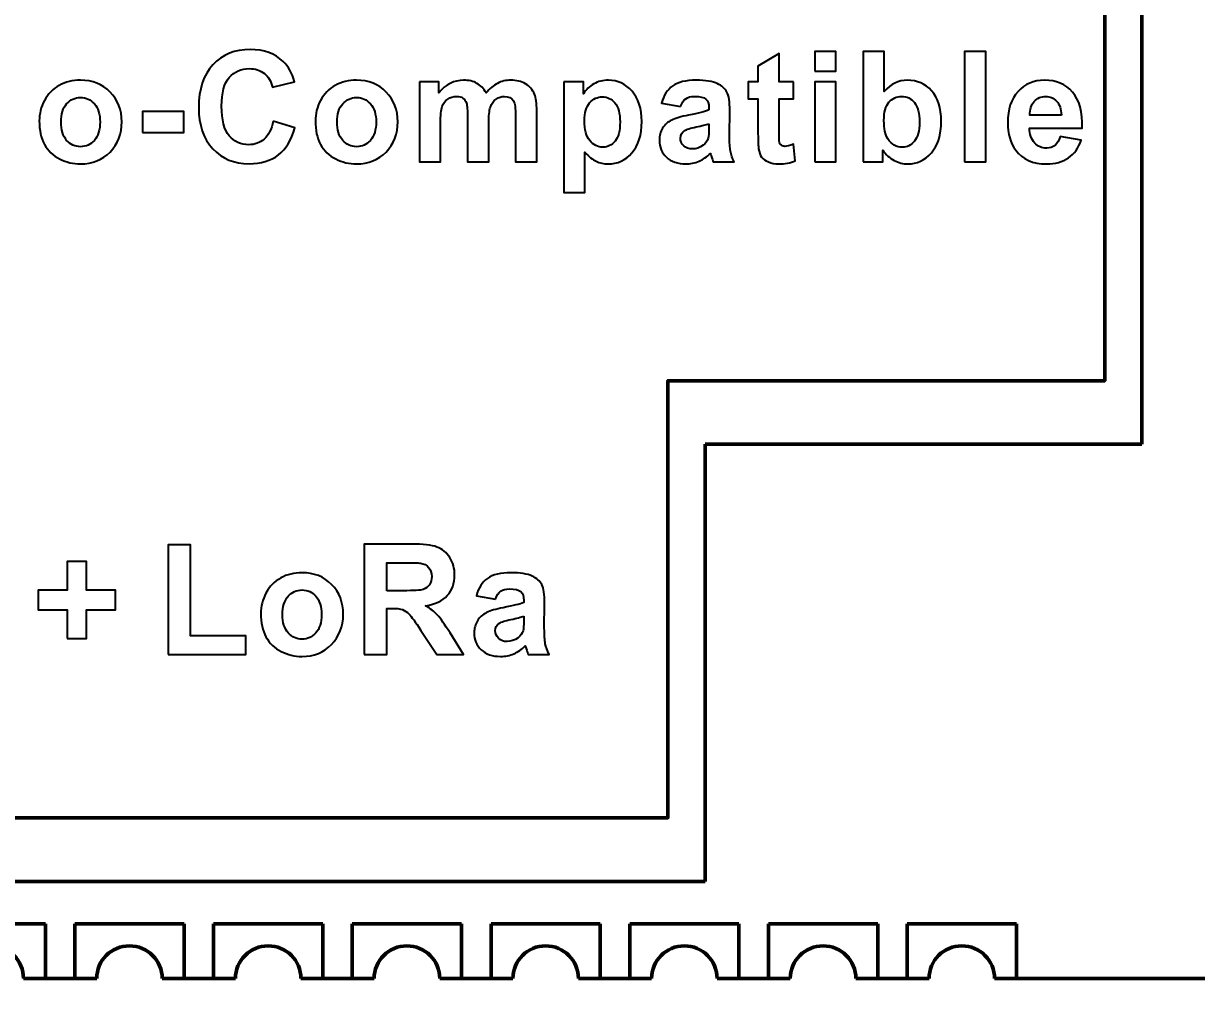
# Model space of a CAD drawing. Header units: millimetres. Extents: x 2926 to 3382, y -265 to 32.
# Drawn here: x 3262.59 to 3273.33, y -98.68 to -89.64 of the extents above; entities that cross this region are included whole.
import ezdxf

# ---------------------------------------------------------------- set-up
doc = ezdxf.new("R2010")
doc.units = ezdxf.units.MM
doc.layers.get('Defpoints').update_dxf_attribs({"lineweight": 15})
doc.layers.add('layer 1', color=7, linetype='Continuous')
doc.layers.add('标注', color=3, linetype='Continuous', lineweight=15)
doc.layers.add('粗线', color=7, linetype='Continuous', lineweight=50)
doc.styles.get("Standard").update_dxf_attribs({"font": 'txt.shx', "bigfont": 'gbcbig.shx'})
doc.dimstyles.new('ISO-25', dxfattribs={"dimtxt": 3, "dimasz": 2.5, "dimexe": 1.25, "dimexo": 0.625, "dimtad": 1, "dimtoh": 1, "dimdsep": 46, "dimtxsty": 'Standard', "dimcen": 2.5, "dimadec": 0, "dimazin": 0, "dimtfac": 1, "dimtmove": 0, "dimatfit": 3, "dimfxl": 0, "dimarcsym": 0})

# ---------------------------------------------------------------- blocks, each defined once
blk = doc.blocks.new('*D123')
at = {"layer": 'Defpoints', "color": 0, "transparency": 16777216}
for p in [(3255.939, -98.375), (3273.719, -98.375), (3273.719, -109.403)]:
    blk.add_point(p, dxfattribs=at)
at = {"layer": '标注', "color": 0, "lineweight": -2, "transparency": 16777216}
for p, q in [((3255.939, -99), (3255.939, -110.653)), ((3273.719, -99), (3273.719, -110.653)), ((3258.439, -109.403), (3271.219, -109.403))]:
    blk.add_line(p, q, dxfattribs=at)
at = {"layer": '标注', "color": 0, "transparency": 16777216}
for points in [[(3258.439, -108.987), (3258.439, -109.82), (3255.939, -109.403)], [(3271.219, -108.987), (3271.219, -109.82), (3273.719, -109.403)]]:
    blk.add_solid(points, dxfattribs=at)
at = {"layer": '标注', "color": 0, "transparency": 16777216, "insert": (3264.829, -107.278), "char_height": 3, "attachment_point": 5}
blk.add_mtext('17.78', dxfattribs=at)
blk = doc.blocks.new('*D126')
at = {"layer": 'Defpoints', "color": 0, "transparency": 16777216}
for p in [(3258.479, -98.375), (3271.179, -98.375), (3271.179, -103.676)]:
    blk.add_point(p, dxfattribs=at)
at = {"layer": '标注', "color": 0, "lineweight": -2, "transparency": 16777216}
for p, q in [((3258.479, -99), (3258.479, -104.926)), ((3271.179, -99), (3271.179, -104.926)), ((3260.979, -103.676), (3268.679, -103.676))]:
    blk.add_line(p, q, dxfattribs=at)
at = {"layer": '标注', "color": 0, "transparency": 16777216}
for points in [[(3260.979, -103.259), (3260.979, -104.092), (3258.479, -103.676)], [(3268.679, -103.259), (3268.679, -104.092), (3271.179, -103.676)]]:
    blk.add_solid(points, dxfattribs=at)
at = {"layer": '标注', "color": 0, "transparency": 16777216, "insert": (3264.829, -101.551), "char_height": 3, "attachment_point": 5}
blk.add_mtext('N', dxfattribs=at)

msp = doc.modelspace()

# ---------------------------------------------------------------- linework, layer by layer
at = {"layer": 'layer 1'}
for points, knots in [([(3264.876, -90.53), (3264.876, -90.53), (3265.073, -90.591), (3265.073, -90.591), (3265.073, -90.591), (3265.043, -90.702), (3264.992, -90.784), (3264.922, -90.839), (3264.922, -90.839), (3264.851, -90.892), (3264.762, -90.919), (3264.654, -90.919), (3264.654, -90.919), (3264.519, -90.919), (3264.409, -90.874), (3264.322, -90.782), (3264.322, -90.782), (3264.236, -90.69), (3264.193, -90.565), (3264.193, -90.406), (3264.193, -90.406), (3264.193, -90.237), (3264.236, -90.107), (3264.323, -90.014), (3264.323, -90.014), (3264.41, -89.92), (3264.524, -89.874), (3264.666, -89.874), (3264.666, -89.874), (3264.79, -89.874), (3264.89, -89.911), (3264.967, -89.984), (3264.967, -89.984), (3265.013, -90.027), (3265.048, -90.089), (3265.071, -90.17), (3265.071, -90.17), (3265.071, -90.17), (3264.869, -90.218), (3264.869, -90.218), (3264.869, -90.218), (3264.857, -90.166), (3264.832, -90.125), (3264.794, -90.094), (3264.794, -90.094), (3264.756, -90.064), (3264.71, -90.049), (3264.656, -90.049), (3264.656, -90.049), (3264.581, -90.049), (3264.52, -90.076), (3264.473, -90.13), (3264.473, -90.13), (3264.426, -90.183), (3264.403, -90.27), (3264.403, -90.391), (3264.403, -90.391), (3264.403, -90.518), (3264.426, -90.609), (3264.472, -90.663), (3264.472, -90.663), (3264.518, -90.717), (3264.578, -90.745), (3264.651, -90.745), (3264.651, -90.745), (3264.706, -90.745), (3264.753, -90.727), (3264.792, -90.693), (3264.792, -90.693), (3264.831, -90.658), (3264.859, -90.604), (3264.876, -90.53)], [0, 0, 0, 0, 0.052632, 0.052632, 0.052632, 0.052632, 0.105263, 0.105263, 0.105263, 0.105263, 0.157895, 0.157895, 0.157895, 0.157895, 0.210526, 0.210526, 0.210526, 0.210526, 0.263158, 0.263158, 0.263158, 0.263158, 0.315789, 0.315789, 0.315789, 0.315789, 0.368421, 0.368421, 0.368421, 0.368421, 0.421053, 0.421053, 0.421053, 0.421053, 0.473684, 0.473684, 0.473684, 0.473684, 0.526316, 0.526316, 0.526316, 0.526316, 0.578947, 0.578947, 0.578947, 0.578947, 0.631579, 0.631579, 0.631579, 0.631579, 0.684211, 0.684211, 0.684211, 0.684211, 0.736842, 0.736842, 0.736842, 0.736842, 0.789474, 0.789474, 0.789474, 0.789474, 0.842105, 0.842105, 0.842105, 0.842105, 0.894737, 0.894737, 0.894737, 0.894737, 1, 1, 1, 1]), ([(3269.639, -90.17), (3269.639, -90.17), (3269.639, -90.324), (3269.639, -90.324), (3269.639, -90.324), (3269.639, -90.324), (3269.506, -90.324), (3269.506, -90.324), (3269.506, -90.324), (3269.506, -90.324), (3269.506, -90.621), (3269.506, -90.621), (3269.506, -90.621), (3269.506, -90.681), (3269.507, -90.716), (3269.51, -90.726), (3269.51, -90.726), (3269.513, -90.736), (3269.518, -90.744), (3269.527, -90.75), (3269.527, -90.75), (3269.536, -90.757), (3269.547, -90.76), (3269.56, -90.76), (3269.56, -90.76), (3269.578, -90.76), (3269.604, -90.754), (3269.638, -90.741), (3269.638, -90.741), (3269.638, -90.741), (3269.654, -90.892), (3269.654, -90.892), (3269.654, -90.892), (3269.609, -90.911), (3269.559, -90.921), (3269.502, -90.921), (3269.502, -90.921), (3269.467, -90.921), (3269.436, -90.915), (3269.408, -90.903), (3269.408, -90.903), (3269.38, -90.891), (3269.359, -90.876), (3269.346, -90.858), (3269.346, -90.858), (3269.333, -90.839), (3269.324, -90.814), (3269.319, -90.782), (3269.319, -90.782), (3269.315, -90.759), (3269.313, -90.713), (3269.313, -90.645), (3269.313, -90.645), (3269.313, -90.645), (3269.313, -90.324), (3269.313, -90.324), (3269.313, -90.324), (3269.313, -90.324), (3269.224, -90.324), (3269.224, -90.324), (3269.224, -90.324), (3269.224, -90.324), (3269.224, -90.17), (3269.224, -90.17), (3269.224, -90.17), (3269.224, -90.17), (3269.313, -90.17), (3269.313, -90.17), (3269.313, -90.17), (3269.313, -90.17), (3269.313, -90.025), (3269.313, -90.025), (3269.313, -90.025), (3269.313, -90.025), (3269.506, -89.911), (3269.506, -89.911), (3269.506, -89.911), (3269.506, -89.911), (3269.506, -90.17), (3269.506, -90.17), (3269.506, -90.17), (3269.506, -90.17), (3269.639, -90.17), (3269.639, -90.17)], [0, 0, 0, 0, 0.045455, 0.045455, 0.045455, 0.045455, 0.090909, 0.090909, 0.090909, 0.090909, 0.136364, 0.136364, 0.136364, 0.136364, 0.181818, 0.181818, 0.181818, 0.181818, 0.227273, 0.227273, 0.227273, 0.227273, 0.272727, 0.272727, 0.272727, 0.272727, 0.318182, 0.318182, 0.318182, 0.318182, 0.363636, 0.363636, 0.363636, 0.363636, 0.409091, 0.409091, 0.409091, 0.409091, 0.454545, 0.454545, 0.454545, 0.454545, 0.5, 0.5, 0.5, 0.5, 0.545455, 0.545455, 0.545455, 0.545455, 0.590909, 0.590909, 0.590909, 0.590909, 0.636364, 0.636364, 0.636364, 0.636364, 0.681818, 0.681818, 0.681818, 0.681818, 0.727273, 0.727273, 0.727273, 0.727273, 0.772727, 0.772727, 0.772727, 0.772727, 0.818182, 0.818182, 0.818182, 0.818182, 0.863636, 0.863636, 0.863636, 0.863636, 0.909091, 0.909091, 0.909091, 0.909091, 1, 1, 1, 1]), ([(3269.833, -90.071), (3269.833, -90.071), (3269.833, -89.892), (3269.833, -89.892), (3269.833, -89.892), (3269.833, -89.892), (3270.026, -89.892), (3270.026, -89.892), (3270.026, -89.892), (3270.026, -89.892), (3270.026, -90.071), (3270.026, -90.071), (3270.026, -90.071), (3270.026, -90.071), (3269.833, -90.071), (3269.833, -90.071)], [0, 0, 0, 0, 0.2, 0.2, 0.2, 0.2, 0.4, 0.4, 0.4, 0.4, 0.6, 0.6, 0.6, 0.6, 1, 1, 1, 1]), ([(3270.276, -90.903), (3270.276, -90.903), (3270.276, -89.892), (3270.276, -89.892), (3270.276, -89.892), (3270.276, -89.892), (3270.469, -89.892), (3270.469, -89.892), (3270.469, -89.892), (3270.469, -89.892), (3270.469, -90.257), (3270.469, -90.257), (3270.469, -90.257), (3270.529, -90.189), (3270.599, -90.155), (3270.681, -90.155), (3270.681, -90.155), (3270.77, -90.155), (3270.844, -90.187), (3270.902, -90.252), (3270.902, -90.252), (3270.96, -90.316), (3270.99, -90.409), (3270.99, -90.53), (3270.99, -90.53), (3270.99, -90.655), (3270.96, -90.752), (3270.9, -90.82), (3270.9, -90.82), (3270.841, -90.887), (3270.769, -90.921), (3270.684, -90.921), (3270.684, -90.921), (3270.642, -90.921), (3270.601, -90.91), (3270.56, -90.889), (3270.56, -90.889), (3270.519, -90.867), (3270.484, -90.836), (3270.455, -90.795), (3270.455, -90.795), (3270.455, -90.795), (3270.455, -90.903), (3270.455, -90.903), (3270.455, -90.903), (3270.455, -90.903), (3270.276, -90.903), (3270.276, -90.903)], [0, 0, 0, 0, 0.076923, 0.076923, 0.076923, 0.076923, 0.153846, 0.153846, 0.153846, 0.153846, 0.230769, 0.230769, 0.230769, 0.230769, 0.307692, 0.307692, 0.307692, 0.307692, 0.384615, 0.384615, 0.384615, 0.384615, 0.461538, 0.461538, 0.461538, 0.461538, 0.538462, 0.538462, 0.538462, 0.538462, 0.615385, 0.615385, 0.615385, 0.615385, 0.692308, 0.692308, 0.692308, 0.692308, 0.769231, 0.769231, 0.769231, 0.769231, 0.846154, 0.846154, 0.846154, 0.846154, 1, 1, 1, 1]), ([(3271.205, -90.903), (3271.205, -90.903), (3271.205, -89.892), (3271.205, -89.892), (3271.205, -89.892), (3271.205, -89.892), (3271.398, -89.892), (3271.398, -89.892), (3271.398, -89.892), (3271.398, -89.892), (3271.398, -90.903), (3271.398, -90.903), (3271.398, -90.903), (3271.398, -90.903), (3271.205, -90.903), (3271.205, -90.903)], [0, 0, 0, 0, 0.2, 0.2, 0.2, 0.2, 0.4, 0.4, 0.4, 0.4, 0.6, 0.6, 0.6, 0.6, 1, 1, 1, 1]), ([(3262.734, -90.527), (3262.734, -90.463), (3262.749, -90.401), (3262.781, -90.34), (3262.781, -90.34), (3262.813, -90.28), (3262.858, -90.234), (3262.916, -90.202), (3262.916, -90.202), (3262.974, -90.171), (3263.039, -90.155), (3263.11, -90.155), (3263.11, -90.155), (3263.221, -90.155), (3263.312, -90.191), (3263.382, -90.263), (3263.382, -90.263), (3263.453, -90.335), (3263.489, -90.426), (3263.489, -90.536), (3263.489, -90.536), (3263.489, -90.647), (3263.453, -90.739), (3263.382, -90.812), (3263.382, -90.812), (3263.31, -90.884), (3263.22, -90.921), (3263.112, -90.921), (3263.112, -90.921), (3263.045, -90.921), (3262.981, -90.906), (3262.92, -90.875), (3262.92, -90.875), (3262.859, -90.845), (3262.813, -90.8), (3262.781, -90.742), (3262.781, -90.742), (3262.749, -90.683), (3262.734, -90.612), (3262.734, -90.527)], [0, 0, 0, 0, 0.090909, 0.090909, 0.090909, 0.090909, 0.181818, 0.181818, 0.181818, 0.181818, 0.272727, 0.272727, 0.272727, 0.272727, 0.363636, 0.363636, 0.363636, 0.363636, 0.454545, 0.454545, 0.454545, 0.454545, 0.545455, 0.545455, 0.545455, 0.545455, 0.636364, 0.636364, 0.636364, 0.636364, 0.727273, 0.727273, 0.727273, 0.727273, 0.818182, 0.818182, 0.818182, 0.818182, 1, 1, 1, 1]), ([(3265.261, -90.527), (3265.261, -90.463), (3265.277, -90.401), (3265.308, -90.34), (3265.308, -90.34), (3265.34, -90.28), (3265.385, -90.234), (3265.443, -90.202), (3265.443, -90.202), (3265.501, -90.171), (3265.566, -90.155), (3265.638, -90.155), (3265.638, -90.155), (3265.748, -90.155), (3265.839, -90.191), (3265.91, -90.263), (3265.91, -90.263), (3265.98, -90.335), (3266.016, -90.426), (3266.016, -90.536), (3266.016, -90.536), (3266.016, -90.647), (3265.98, -90.739), (3265.909, -90.812), (3265.909, -90.812), (3265.837, -90.884), (3265.747, -90.921), (3265.639, -90.921), (3265.639, -90.921), (3265.572, -90.921), (3265.508, -90.906), (3265.447, -90.875), (3265.447, -90.875), (3265.386, -90.845), (3265.34, -90.8), (3265.308, -90.742), (3265.308, -90.742), (3265.277, -90.683), (3265.261, -90.612), (3265.261, -90.527)], [0, 0, 0, 0, 0.090909, 0.090909, 0.090909, 0.090909, 0.181818, 0.181818, 0.181818, 0.181818, 0.272727, 0.272727, 0.272727, 0.272727, 0.363636, 0.363636, 0.363636, 0.363636, 0.454545, 0.454545, 0.454545, 0.454545, 0.545455, 0.545455, 0.545455, 0.545455, 0.636364, 0.636364, 0.636364, 0.636364, 0.727273, 0.727273, 0.727273, 0.727273, 0.818182, 0.818182, 0.818182, 0.818182, 1, 1, 1, 1]), ([(3266.213, -90.17), (3266.213, -90.17), (3266.39, -90.17), (3266.39, -90.17), (3266.39, -90.17), (3266.39, -90.17), (3266.39, -90.27), (3266.39, -90.27), (3266.39, -90.27), (3266.454, -90.193), (3266.53, -90.155), (3266.618, -90.155), (3266.618, -90.155), (3266.665, -90.155), (3266.706, -90.164), (3266.74, -90.184), (3266.74, -90.184), (3266.775, -90.203), (3266.803, -90.232), (3266.825, -90.271), (3266.825, -90.271), (3266.857, -90.232), (3266.892, -90.203), (3266.929, -90.184), (3266.929, -90.184), (3266.966, -90.164), (3267.006, -90.155), (3267.048, -90.155), (3267.048, -90.155), (3267.102, -90.155), (3267.147, -90.165), (3267.185, -90.187), (3267.185, -90.187), (3267.222, -90.209), (3267.249, -90.241), (3267.268, -90.284), (3267.268, -90.284), (3267.281, -90.315), (3267.288, -90.365), (3267.288, -90.435), (3267.288, -90.435), (3267.288, -90.435), (3267.288, -90.903), (3267.288, -90.903), (3267.288, -90.903), (3267.288, -90.903), (3267.094, -90.903), (3267.094, -90.903), (3267.094, -90.903), (3267.094, -90.903), (3267.094, -90.485), (3267.094, -90.485), (3267.094, -90.485), (3267.094, -90.412), (3267.088, -90.365), (3267.074, -90.344), (3267.074, -90.344), (3267.057, -90.317), (3267.029, -90.303), (3266.992, -90.303), (3266.992, -90.303), (3266.965, -90.303), (3266.939, -90.311), (3266.915, -90.328), (3266.915, -90.328), (3266.891, -90.344), (3266.874, -90.368), (3266.863, -90.4), (3266.863, -90.4), (3266.853, -90.432), (3266.848, -90.483), (3266.848, -90.551), (3266.848, -90.551), (3266.848, -90.551), (3266.848, -90.903), (3266.848, -90.903), (3266.848, -90.903), (3266.848, -90.903), (3266.654, -90.903), (3266.654, -90.903), (3266.654, -90.903), (3266.654, -90.903), (3266.654, -90.502), (3266.654, -90.502), (3266.654, -90.502), (3266.654, -90.431), (3266.651, -90.385), (3266.644, -90.364), (3266.644, -90.364), (3266.637, -90.344), (3266.626, -90.328), (3266.612, -90.318), (3266.612, -90.318), (3266.598, -90.308), (3266.578, -90.303), (3266.553, -90.303), (3266.553, -90.303), (3266.523, -90.303), (3266.496, -90.311), (3266.473, -90.327), (3266.473, -90.327), (3266.449, -90.343), (3266.432, -90.366), (3266.421, -90.396), (3266.421, -90.396), (3266.411, -90.427), (3266.406, -90.477), (3266.406, -90.547), (3266.406, -90.547), (3266.406, -90.547), (3266.406, -90.903), (3266.406, -90.903), (3266.406, -90.903), (3266.406, -90.903), (3266.213, -90.903), (3266.213, -90.903), (3266.213, -90.903), (3266.213, -90.903), (3266.213, -90.17), (3266.213, -90.17)], [0, 0, 0, 0, 0.032258, 0.032258, 0.032258, 0.032258, 0.064516, 0.064516, 0.064516, 0.064516, 0.096774, 0.096774, 0.096774, 0.096774, 0.129032, 0.129032, 0.129032, 0.129032, 0.16129, 0.16129, 0.16129, 0.16129, 0.193548, 0.193548, 0.193548, 0.193548, 0.225806, 0.225806, 0.225806, 0.225806, 0.258065, 0.258065, 0.258065, 0.258065, 0.290323, 0.290323, 0.290323, 0.290323, 0.322581, 0.322581, 0.322581, 0.322581, 0.354839, 0.354839, 0.354839, 0.354839, 0.387097, 0.387097, 0.387097, 0.387097, 0.419355, 0.419355, 0.419355, 0.419355, 0.451613, 0.451613, 0.451613, 0.451613, 0.483871, 0.483871, 0.483871, 0.483871, 0.516129, 0.516129, 0.516129, 0.516129, 0.548387, 0.548387, 0.548387, 0.548387, 0.580645, 0.580645, 0.580645, 0.580645, 0.612903, 0.612903, 0.612903, 0.612903, 0.645161, 0.645161, 0.645161, 0.645161, 0.677419, 0.677419, 0.677419, 0.677419, 0.709677, 0.709677, 0.709677, 0.709677, 0.741935, 0.741935, 0.741935, 0.741935, 0.774194, 0.774194, 0.774194, 0.774194, 0.806452, 0.806452, 0.806452, 0.806452, 0.83871, 0.83871, 0.83871, 0.83871, 0.870968, 0.870968, 0.870968, 0.870968, 0.903226, 0.903226, 0.903226, 0.903226, 0.935484, 0.935484, 0.935484, 0.935484, 1, 1, 1, 1]), ([(3267.535, -90.17), (3267.535, -90.17), (3267.715, -90.17), (3267.715, -90.17), (3267.715, -90.17), (3267.715, -90.17), (3267.715, -90.278), (3267.715, -90.278), (3267.715, -90.278), (3267.739, -90.241), (3267.77, -90.211), (3267.81, -90.189), (3267.81, -90.189), (3267.85, -90.166), (3267.895, -90.155), (3267.943, -90.155), (3267.943, -90.155), (3268.028, -90.155), (3268.1, -90.188), (3268.16, -90.255), (3268.16, -90.255), (3268.219, -90.321), (3268.249, -90.415), (3268.249, -90.534), (3268.249, -90.534), (3268.249, -90.656), (3268.219, -90.751), (3268.159, -90.819), (3268.159, -90.819), (3268.099, -90.887), (3268.027, -90.921), (3267.942, -90.921), (3267.942, -90.921), (3267.901, -90.921), (3267.864, -90.913), (3267.832, -90.897), (3267.832, -90.897), (3267.799, -90.881), (3267.764, -90.853), (3267.728, -90.814), (3267.728, -90.814), (3267.728, -90.814), (3267.728, -91.181), (3267.728, -91.181), (3267.728, -91.181), (3267.728, -91.181), (3267.535, -91.181), (3267.535, -91.181), (3267.535, -91.181), (3267.535, -91.181), (3267.535, -90.17), (3267.535, -90.17)], [0, 0, 0, 0, 0.071429, 0.071429, 0.071429, 0.071429, 0.142857, 0.142857, 0.142857, 0.142857, 0.214286, 0.214286, 0.214286, 0.214286, 0.285714, 0.285714, 0.285714, 0.285714, 0.357143, 0.357143, 0.357143, 0.357143, 0.428571, 0.428571, 0.428571, 0.428571, 0.5, 0.5, 0.5, 0.5, 0.571429, 0.571429, 0.571429, 0.571429, 0.642857, 0.642857, 0.642857, 0.642857, 0.714286, 0.714286, 0.714286, 0.714286, 0.785714, 0.785714, 0.785714, 0.785714, 0.857143, 0.857143, 0.857143, 0.857143, 1, 1, 1, 1]), ([(3268.605, -90.396), (3268.605, -90.396), (3268.43, -90.365), (3268.43, -90.365), (3268.43, -90.365), (3268.45, -90.293), (3268.484, -90.241), (3268.532, -90.206), (3268.532, -90.206), (3268.58, -90.172), (3268.652, -90.155), (3268.747, -90.155), (3268.747, -90.155), (3268.833, -90.155), (3268.898, -90.165), (3268.94, -90.185), (3268.94, -90.185), (3268.982, -90.206), (3269.012, -90.232), (3269.029, -90.263), (3269.029, -90.263), (3269.046, -90.295), (3269.055, -90.352), (3269.055, -90.436), (3269.055, -90.436), (3269.055, -90.436), (3269.052, -90.662), (3269.052, -90.662), (3269.052, -90.662), (3269.052, -90.726), (3269.055, -90.774), (3269.061, -90.804), (3269.061, -90.804), (3269.067, -90.835), (3269.079, -90.868), (3269.096, -90.903), (3269.096, -90.903), (3269.096, -90.903), (3268.904, -90.903), (3268.904, -90.903), (3268.904, -90.903), (3268.899, -90.89), (3268.893, -90.871), (3268.885, -90.846), (3268.885, -90.846), (3268.882, -90.835), (3268.88, -90.827), (3268.879, -90.824), (3268.879, -90.824), (3268.846, -90.856), (3268.81, -90.88), (3268.773, -90.896), (3268.773, -90.896), (3268.735, -90.913), (3268.695, -90.921), (3268.653, -90.921), (3268.653, -90.921), (3268.578, -90.921), (3268.518, -90.9), (3268.475, -90.86), (3268.475, -90.86), (3268.432, -90.819), (3268.41, -90.767), (3268.41, -90.705), (3268.41, -90.705), (3268.41, -90.663), (3268.42, -90.626), (3268.44, -90.594), (3268.44, -90.594), (3268.459, -90.562), (3268.487, -90.537), (3268.523, -90.52), (3268.523, -90.52), (3268.558, -90.503), (3268.609, -90.487), (3268.677, -90.475), (3268.677, -90.475), (3268.767, -90.458), (3268.83, -90.442), (3268.864, -90.427), (3268.864, -90.427), (3268.864, -90.427), (3268.864, -90.407), (3268.864, -90.407), (3268.864, -90.407), (3268.864, -90.37), (3268.855, -90.343), (3268.837, -90.327), (3268.837, -90.327), (3268.818, -90.311), (3268.784, -90.303), (3268.732, -90.303), (3268.732, -90.303), (3268.698, -90.303), (3268.671, -90.31), (3268.652, -90.324), (3268.652, -90.324), (3268.632, -90.337), (3268.617, -90.361), (3268.605, -90.396)], [0, 0, 0, 0, 0.038462, 0.038462, 0.038462, 0.038462, 0.076923, 0.076923, 0.076923, 0.076923, 0.115385, 0.115385, 0.115385, 0.115385, 0.153846, 0.153846, 0.153846, 0.153846, 0.192308, 0.192308, 0.192308, 0.192308, 0.230769, 0.230769, 0.230769, 0.230769, 0.269231, 0.269231, 0.269231, 0.269231, 0.307692, 0.307692, 0.307692, 0.307692, 0.346154, 0.346154, 0.346154, 0.346154, 0.384615, 0.384615, 0.384615, 0.384615, 0.423077, 0.423077, 0.423077, 0.423077, 0.461538, 0.461538, 0.461538, 0.461538, 0.5, 0.5, 0.5, 0.5, 0.538462, 0.538462, 0.538462, 0.538462, 0.576923, 0.576923, 0.576923, 0.576923, 0.615385, 0.615385, 0.615385, 0.615385, 0.653846, 0.653846, 0.653846, 0.653846, 0.692308, 0.692308, 0.692308, 0.692308, 0.730769, 0.730769, 0.730769, 0.730769, 0.769231, 0.769231, 0.769231, 0.769231, 0.807692, 0.807692, 0.807692, 0.807692, 0.846154, 0.846154, 0.846154, 0.846154, 0.884615, 0.884615, 0.884615, 0.884615, 0.923077, 0.923077, 0.923077, 0.923077, 1, 1, 1, 1]), ([(3269.833, -90.903), (3269.833, -90.903), (3269.833, -90.17), (3269.833, -90.17), (3269.833, -90.17), (3269.833, -90.17), (3270.026, -90.17), (3270.026, -90.17), (3270.026, -90.17), (3270.026, -90.17), (3270.026, -90.903), (3270.026, -90.903), (3270.026, -90.903), (3270.026, -90.903), (3269.833, -90.903), (3269.833, -90.903)], [0, 0, 0, 0, 0.2, 0.2, 0.2, 0.2, 0.4, 0.4, 0.4, 0.4, 0.6, 0.6, 0.6, 0.6, 1, 1, 1, 1]), ([(3272.079, -90.671), (3272.079, -90.671), (3272.272, -90.704), (3272.272, -90.704), (3272.272, -90.704), (3272.248, -90.774), (3272.208, -90.828), (3272.155, -90.865), (3272.155, -90.865), (3272.101, -90.902), (3272.034, -90.921), (3271.954, -90.921), (3271.954, -90.921), (3271.827, -90.921), (3271.733, -90.879), (3271.672, -90.796), (3271.672, -90.796), (3271.623, -90.729), (3271.599, -90.645), (3271.599, -90.543), (3271.599, -90.543), (3271.599, -90.422), (3271.631, -90.327), (3271.694, -90.258), (3271.694, -90.258), (3271.757, -90.189), (3271.838, -90.155), (3271.935, -90.155), (3271.935, -90.155), (3272.043, -90.155), (3272.129, -90.191), (3272.192, -90.263), (3272.192, -90.263), (3272.255, -90.335), (3272.285, -90.445), (3272.282, -90.594), (3272.282, -90.594), (3272.282, -90.594), (3271.798, -90.594), (3271.798, -90.594), (3271.798, -90.594), (3271.8, -90.651), (3271.815, -90.696), (3271.845, -90.728), (3271.845, -90.728), (3271.875, -90.76), (3271.912, -90.776), (3271.956, -90.776), (3271.956, -90.776), (3271.986, -90.776), (3272.012, -90.767), (3272.032, -90.751), (3272.032, -90.751), (3272.053, -90.734), (3272.068, -90.708), (3272.079, -90.671)], [0, 0, 0, 0, 0.066667, 0.066667, 0.066667, 0.066667, 0.133333, 0.133333, 0.133333, 0.133333, 0.2, 0.2, 0.2, 0.2, 0.266667, 0.266667, 0.266667, 0.266667, 0.333333, 0.333333, 0.333333, 0.333333, 0.4, 0.4, 0.4, 0.4, 0.466667, 0.466667, 0.466667, 0.466667, 0.533333, 0.533333, 0.533333, 0.533333, 0.6, 0.6, 0.6, 0.6, 0.666667, 0.666667, 0.666667, 0.666667, 0.733333, 0.733333, 0.733333, 0.733333, 0.8, 0.8, 0.8, 0.8, 0.866667, 0.866667, 0.866667, 0.866667, 1, 1, 1, 1]), ([(3262.933, -90.538), (3262.933, -90.61), (3262.95, -90.666), (3262.984, -90.705), (3262.984, -90.705), (3263.019, -90.744), (3263.061, -90.763), (3263.112, -90.763), (3263.112, -90.763), (3263.162, -90.763), (3263.204, -90.744), (3263.238, -90.705), (3263.238, -90.705), (3263.272, -90.666), (3263.29, -90.61), (3263.29, -90.536), (3263.29, -90.536), (3263.29, -90.465), (3263.272, -90.409), (3263.238, -90.371), (3263.238, -90.371), (3263.204, -90.332), (3263.162, -90.313), (3263.112, -90.313), (3263.112, -90.313), (3263.061, -90.313), (3263.019, -90.332), (3262.984, -90.371), (3262.984, -90.371), (3262.95, -90.409), (3262.933, -90.465), (3262.933, -90.538)], [0, 0, 0, 0, 0.111111, 0.111111, 0.111111, 0.111111, 0.222222, 0.222222, 0.222222, 0.222222, 0.333333, 0.333333, 0.333333, 0.333333, 0.444444, 0.444444, 0.444444, 0.444444, 0.555556, 0.555556, 0.555556, 0.555556, 0.666667, 0.666667, 0.666667, 0.666667, 0.777778, 0.777778, 0.777778, 0.777778, 1, 1, 1, 1]), ([(3265.46, -90.538), (3265.46, -90.61), (3265.477, -90.666), (3265.511, -90.705), (3265.511, -90.705), (3265.546, -90.744), (3265.588, -90.763), (3265.639, -90.763), (3265.639, -90.763), (3265.689, -90.763), (3265.731, -90.744), (3265.765, -90.705), (3265.765, -90.705), (3265.8, -90.666), (3265.817, -90.61), (3265.817, -90.536), (3265.817, -90.536), (3265.817, -90.465), (3265.8, -90.409), (3265.765, -90.371), (3265.765, -90.371), (3265.731, -90.332), (3265.689, -90.313), (3265.639, -90.313), (3265.639, -90.313), (3265.588, -90.313), (3265.546, -90.332), (3265.511, -90.371), (3265.511, -90.371), (3265.477, -90.409), (3265.46, -90.465), (3265.46, -90.538)], [0, 0, 0, 0, 0.111111, 0.111111, 0.111111, 0.111111, 0.222222, 0.222222, 0.222222, 0.222222, 0.333333, 0.333333, 0.333333, 0.333333, 0.444444, 0.444444, 0.444444, 0.444444, 0.555556, 0.555556, 0.555556, 0.555556, 0.666667, 0.666667, 0.666667, 0.666667, 0.777778, 0.777778, 0.777778, 0.777778, 1, 1, 1, 1]), ([(3267.725, -90.525), (3267.725, -90.608), (3267.741, -90.669), (3267.774, -90.708), (3267.774, -90.708), (3267.806, -90.747), (3267.846, -90.767), (3267.893, -90.767), (3267.893, -90.767), (3267.938, -90.767), (3267.975, -90.749), (3268.005, -90.713), (3268.005, -90.713), (3268.035, -90.677), (3268.05, -90.617), (3268.05, -90.535), (3268.05, -90.535), (3268.05, -90.458), (3268.034, -90.4), (3268.003, -90.363), (3268.003, -90.363), (3267.973, -90.326), (3267.935, -90.307), (3267.889, -90.307), (3267.889, -90.307), (3267.842, -90.307), (3267.803, -90.325), (3267.772, -90.362), (3267.772, -90.362), (3267.741, -90.399), (3267.725, -90.453), (3267.725, -90.525)], [0, 0, 0, 0, 0.111111, 0.111111, 0.111111, 0.111111, 0.222222, 0.222222, 0.222222, 0.222222, 0.333333, 0.333333, 0.333333, 0.333333, 0.444444, 0.444444, 0.444444, 0.444444, 0.555556, 0.555556, 0.555556, 0.555556, 0.666667, 0.666667, 0.666667, 0.666667, 0.777778, 0.777778, 0.777778, 0.777778, 1, 1, 1, 1]), ([(3270.466, -90.522), (3270.466, -90.598), (3270.478, -90.655), (3270.502, -90.691), (3270.502, -90.691), (3270.536, -90.743), (3270.58, -90.768), (3270.636, -90.768), (3270.636, -90.768), (3270.679, -90.768), (3270.715, -90.75), (3270.745, -90.713), (3270.745, -90.713), (3270.776, -90.677), (3270.791, -90.619), (3270.791, -90.54), (3270.791, -90.54), (3270.791, -90.456), (3270.775, -90.396), (3270.745, -90.359), (3270.745, -90.359), (3270.715, -90.321), (3270.676, -90.303), (3270.628, -90.303), (3270.628, -90.303), (3270.582, -90.303), (3270.543, -90.321), (3270.512, -90.357), (3270.512, -90.357), (3270.482, -90.393), (3270.466, -90.448), (3270.466, -90.522)], [0, 0, 0, 0, 0.111111, 0.111111, 0.111111, 0.111111, 0.222222, 0.222222, 0.222222, 0.222222, 0.333333, 0.333333, 0.333333, 0.333333, 0.444444, 0.444444, 0.444444, 0.444444, 0.555556, 0.555556, 0.555556, 0.555556, 0.666667, 0.666667, 0.666667, 0.666667, 0.777778, 0.777778, 0.777778, 0.777778, 1, 1, 1, 1]), ([(3272.09, -90.475), (3272.089, -90.419), (3272.075, -90.376), (3272.047, -90.347), (3272.047, -90.347), (3272.019, -90.317), (3271.986, -90.303), (3271.947, -90.303), (3271.947, -90.303), (3271.904, -90.303), (3271.87, -90.318), (3271.842, -90.349), (3271.842, -90.349), (3271.815, -90.38), (3271.801, -90.422), (3271.802, -90.475), (3271.802, -90.475), (3271.802, -90.475), (3272.09, -90.475), (3272.09, -90.475)], [0, 0, 0, 0, 0.166667, 0.166667, 0.166667, 0.166667, 0.333333, 0.333333, 0.333333, 0.333333, 0.5, 0.5, 0.5, 0.5, 0.666667, 0.666667, 0.666667, 0.666667, 1, 1, 1, 1]), ([(3263.677, -90.633), (3263.677, -90.633), (3263.677, -90.44), (3263.677, -90.44), (3263.677, -90.44), (3263.677, -90.44), (3264.058, -90.44), (3264.058, -90.44), (3264.058, -90.44), (3264.058, -90.44), (3264.058, -90.633), (3264.058, -90.633), (3264.058, -90.633), (3264.058, -90.633), (3263.677, -90.633), (3263.677, -90.633)], [0, 0, 0, 0, 0.2, 0.2, 0.2, 0.2, 0.4, 0.4, 0.4, 0.4, 0.6, 0.6, 0.6, 0.6, 1, 1, 1, 1]), ([(3268.864, -90.553), (3268.84, -90.561), (3268.8, -90.571), (3268.747, -90.582), (3268.747, -90.582), (3268.693, -90.594), (3268.658, -90.605), (3268.641, -90.616), (3268.641, -90.616), (3268.616, -90.634), (3268.603, -90.657), (3268.603, -90.684), (3268.603, -90.684), (3268.603, -90.711), (3268.613, -90.735), (3268.634, -90.754), (3268.634, -90.754), (3268.654, -90.774), (3268.68, -90.784), (3268.711, -90.784), (3268.711, -90.784), (3268.746, -90.784), (3268.779, -90.772), (3268.811, -90.75), (3268.811, -90.75), (3268.834, -90.732), (3268.85, -90.711), (3268.857, -90.685), (3268.857, -90.685), (3268.862, -90.669), (3268.864, -90.637), (3268.864, -90.591), (3268.864, -90.591), (3268.864, -90.591), (3268.864, -90.553), (3268.864, -90.553)], [0, 0, 0, 0, 0.1, 0.1, 0.1, 0.1, 0.2, 0.2, 0.2, 0.2, 0.3, 0.3, 0.3, 0.3, 0.4, 0.4, 0.4, 0.4, 0.5, 0.5, 0.5, 0.5, 0.6, 0.6, 0.6, 0.6, 0.7, 0.7, 0.7, 0.7, 0.8, 0.8, 0.8, 0.8, 1, 1, 1, 1]), ([(3263.912, -95.409), (3263.912, -95.409), (3263.912, -94.407), (3263.912, -94.407), (3263.912, -94.407), (3263.912, -94.407), (3264.117, -94.407), (3264.117, -94.407), (3264.117, -94.407), (3264.117, -94.407), (3264.117, -95.238), (3264.117, -95.238), (3264.117, -95.238), (3264.117, -95.238), (3264.624, -95.238), (3264.624, -95.238), (3264.624, -95.238), (3264.624, -95.238), (3264.624, -95.409), (3264.624, -95.409), (3264.624, -95.409), (3264.624, -95.409), (3263.912, -95.409), (3263.912, -95.409)], [0, 0, 0, 0, 0.142857, 0.142857, 0.142857, 0.142857, 0.285714, 0.285714, 0.285714, 0.285714, 0.428571, 0.428571, 0.428571, 0.428571, 0.571429, 0.571429, 0.571429, 0.571429, 0.714286, 0.714286, 0.714286, 0.714286, 1, 1, 1, 1]), ([(3265.709, -95.409), (3265.709, -95.409), (3265.709, -94.399), (3265.709, -94.399), (3265.709, -94.399), (3265.709, -94.399), (3266.139, -94.399), (3266.139, -94.399), (3266.139, -94.399), (3266.247, -94.399), (3266.325, -94.408), (3266.374, -94.426), (3266.374, -94.426), (3266.423, -94.444), (3266.462, -94.476), (3266.492, -94.523), (3266.492, -94.523), (3266.521, -94.569), (3266.536, -94.622), (3266.536, -94.682), (3266.536, -94.682), (3266.536, -94.758), (3266.514, -94.82), (3266.469, -94.87), (3266.469, -94.87), (3266.425, -94.919), (3266.359, -94.95), (3266.27, -94.963), (3266.27, -94.963), (3266.314, -94.989), (3266.35, -95.017), (3266.379, -95.048), (3266.379, -95.048), (3266.407, -95.079), (3266.446, -95.134), (3266.494, -95.212), (3266.494, -95.212), (3266.494, -95.212), (3266.618, -95.409), (3266.618, -95.409), (3266.618, -95.409), (3266.618, -95.409), (3266.374, -95.409), (3266.374, -95.409), (3266.374, -95.409), (3266.374, -95.409), (3266.228, -95.189), (3266.228, -95.189), (3266.228, -95.189), (3266.175, -95.11), (3266.139, -95.061), (3266.12, -95.04), (3266.12, -95.04), (3266.1, -95.02), (3266.08, -95.006), (3266.058, -94.999), (3266.058, -94.999), (3266.036, -94.991), (3266.002, -94.987), (3265.955, -94.987), (3265.955, -94.987), (3265.955, -94.987), (3265.914, -94.987), (3265.914, -94.987), (3265.914, -94.987), (3265.914, -94.987), (3265.914, -95.409), (3265.914, -95.409), (3265.914, -95.409), (3265.914, -95.409), (3265.709, -95.409), (3265.709, -95.409)], [0, 0, 0, 0, 0.052632, 0.052632, 0.052632, 0.052632, 0.105263, 0.105263, 0.105263, 0.105263, 0.157895, 0.157895, 0.157895, 0.157895, 0.210526, 0.210526, 0.210526, 0.210526, 0.263158, 0.263158, 0.263158, 0.263158, 0.315789, 0.315789, 0.315789, 0.315789, 0.368421, 0.368421, 0.368421, 0.368421, 0.421053, 0.421053, 0.421053, 0.421053, 0.473684, 0.473684, 0.473684, 0.473684, 0.526316, 0.526316, 0.526316, 0.526316, 0.578947, 0.578947, 0.578947, 0.578947, 0.631579, 0.631579, 0.631579, 0.631579, 0.684211, 0.684211, 0.684211, 0.684211, 0.736842, 0.736842, 0.736842, 0.736842, 0.789474, 0.789474, 0.789474, 0.789474, 0.842105, 0.842105, 0.842105, 0.842105, 0.894737, 0.894737, 0.894737, 0.894737, 1, 1, 1, 1]), ([(3262.989, -95.264), (3262.989, -95.264), (3262.989, -95.001), (3262.989, -95.001), (3262.989, -95.001), (3262.989, -95.001), (3262.724, -95.001), (3262.724, -95.001), (3262.724, -95.001), (3262.724, -95.001), (3262.724, -94.821), (3262.724, -94.821), (3262.724, -94.821), (3262.724, -94.821), (3262.989, -94.821), (3262.989, -94.821), (3262.989, -94.821), (3262.989, -94.821), (3262.989, -94.558), (3262.989, -94.558), (3262.989, -94.558), (3262.989, -94.558), (3263.165, -94.558), (3263.165, -94.558), (3263.165, -94.558), (3263.165, -94.558), (3263.165, -94.821), (3263.165, -94.821), (3263.165, -94.821), (3263.165, -94.821), (3263.431, -94.821), (3263.431, -94.821), (3263.431, -94.821), (3263.431, -94.821), (3263.431, -95.001), (3263.431, -95.001), (3263.431, -95.001), (3263.431, -95.001), (3263.165, -95.001), (3263.165, -95.001), (3263.165, -95.001), (3263.165, -95.001), (3263.165, -95.264), (3263.165, -95.264), (3263.165, -95.264), (3263.165, -95.264), (3262.989, -95.264), (3262.989, -95.264)], [0, 0, 0, 0, 0.076923, 0.076923, 0.076923, 0.076923, 0.153846, 0.153846, 0.153846, 0.153846, 0.230769, 0.230769, 0.230769, 0.230769, 0.307692, 0.307692, 0.307692, 0.307692, 0.384615, 0.384615, 0.384615, 0.384615, 0.461538, 0.461538, 0.461538, 0.461538, 0.538462, 0.538462, 0.538462, 0.538462, 0.615385, 0.615385, 0.615385, 0.615385, 0.692308, 0.692308, 0.692308, 0.692308, 0.769231, 0.769231, 0.769231, 0.769231, 0.846154, 0.846154, 0.846154, 0.846154, 1, 1, 1, 1]), ([(3265.914, -94.826), (3265.914, -94.826), (3266.065, -94.826), (3266.065, -94.826), (3266.065, -94.826), (3266.162, -94.826), (3266.223, -94.822), (3266.248, -94.814), (3266.248, -94.814), (3266.272, -94.806), (3266.291, -94.791), (3266.305, -94.771), (3266.305, -94.771), (3266.319, -94.751), (3266.326, -94.725), (3266.326, -94.695), (3266.326, -94.695), (3266.326, -94.661), (3266.316, -94.634), (3266.298, -94.613), (3266.298, -94.613), (3266.28, -94.592), (3266.255, -94.578), (3266.222, -94.573), (3266.222, -94.573), (3266.205, -94.571), (3266.155, -94.57), (3266.073, -94.57), (3266.073, -94.57), (3266.073, -94.57), (3265.914, -94.57), (3265.914, -94.57), (3265.914, -94.57), (3265.914, -94.57), (3265.914, -94.826), (3265.914, -94.826)], [0, 0, 0, 0, 0.1, 0.1, 0.1, 0.1, 0.2, 0.2, 0.2, 0.2, 0.3, 0.3, 0.3, 0.3, 0.4, 0.4, 0.4, 0.4, 0.5, 0.5, 0.5, 0.5, 0.6, 0.6, 0.6, 0.6, 0.7, 0.7, 0.7, 0.7, 0.8, 0.8, 0.8, 0.8, 1, 1, 1, 1]), ([(3264.761, -95.034), (3264.761, -94.97), (3264.777, -94.907), (3264.809, -94.847), (3264.809, -94.847), (3264.841, -94.787), (3264.885, -94.741), (3264.944, -94.709), (3264.944, -94.709), (3265.002, -94.677), (3265.066, -94.661), (3265.138, -94.661), (3265.138, -94.661), (3265.249, -94.661), (3265.339, -94.697), (3265.41, -94.769), (3265.41, -94.769), (3265.481, -94.841), (3265.516, -94.932), (3265.516, -95.042), (3265.516, -95.042), (3265.516, -95.153), (3265.48, -95.245), (3265.409, -95.318), (3265.409, -95.318), (3265.338, -95.391), (3265.248, -95.427), (3265.139, -95.427), (3265.139, -95.427), (3265.072, -95.427), (3265.008, -95.412), (3264.948, -95.382), (3264.948, -95.382), (3264.887, -95.352), (3264.841, -95.307), (3264.809, -95.248), (3264.809, -95.248), (3264.777, -95.19), (3264.761, -95.118), (3264.761, -95.034)], [0, 0, 0, 0, 0.090909, 0.090909, 0.090909, 0.090909, 0.181818, 0.181818, 0.181818, 0.181818, 0.272727, 0.272727, 0.272727, 0.272727, 0.363636, 0.363636, 0.363636, 0.363636, 0.454545, 0.454545, 0.454545, 0.454545, 0.545455, 0.545455, 0.545455, 0.545455, 0.636364, 0.636364, 0.636364, 0.636364, 0.727273, 0.727273, 0.727273, 0.727273, 0.818182, 0.818182, 0.818182, 0.818182, 1, 1, 1, 1]), ([(3266.91, -94.903), (3266.91, -94.903), (3266.735, -94.872), (3266.735, -94.872), (3266.735, -94.872), (3266.754, -94.8), (3266.789, -94.747), (3266.837, -94.713), (3266.837, -94.713), (3266.885, -94.678), (3266.957, -94.661), (3267.052, -94.661), (3267.052, -94.661), (3267.138, -94.661), (3267.202, -94.671), (3267.245, -94.692), (3267.245, -94.692), (3267.287, -94.712), (3267.317, -94.738), (3267.334, -94.77), (3267.334, -94.77), (3267.351, -94.801), (3267.36, -94.859), (3267.36, -94.943), (3267.36, -94.943), (3267.36, -94.943), (3267.357, -95.169), (3267.357, -95.169), (3267.357, -95.169), (3267.357, -95.233), (3267.36, -95.281), (3267.366, -95.311), (3267.366, -95.311), (3267.372, -95.342), (3267.384, -95.374), (3267.401, -95.409), (3267.401, -95.409), (3267.401, -95.409), (3267.209, -95.409), (3267.209, -95.409), (3267.209, -95.409), (3267.204, -95.396), (3267.198, -95.378), (3267.19, -95.353), (3267.19, -95.353), (3267.187, -95.341), (3267.185, -95.334), (3267.183, -95.33), (3267.183, -95.33), (3267.151, -95.363), (3267.115, -95.387), (3267.078, -95.403), (3267.078, -95.403), (3267.04, -95.419), (3267, -95.427), (3266.957, -95.427), (3266.957, -95.427), (3266.882, -95.427), (3266.823, -95.407), (3266.78, -95.366), (3266.78, -95.366), (3266.737, -95.325), (3266.715, -95.274), (3266.715, -95.211), (3266.715, -95.211), (3266.715, -95.17), (3266.725, -95.133), (3266.745, -95.101), (3266.745, -95.101), (3266.764, -95.068), (3266.792, -95.043), (3266.828, -95.026), (3266.828, -95.026), (3266.863, -95.009), (3266.914, -94.994), (3266.981, -94.981), (3266.981, -94.981), (3267.072, -94.964), (3267.135, -94.948), (3267.169, -94.934), (3267.169, -94.934), (3267.169, -94.934), (3267.169, -94.914), (3267.169, -94.914), (3267.169, -94.914), (3267.169, -94.876), (3267.16, -94.85), (3267.142, -94.833), (3267.142, -94.833), (3267.123, -94.817), (3267.088, -94.809), (3267.037, -94.809), (3267.037, -94.809), (3267.003, -94.809), (3266.976, -94.816), (3266.957, -94.83), (3266.957, -94.83), (3266.937, -94.844), (3266.922, -94.868), (3266.91, -94.903)], [0, 0, 0, 0, 0.038462, 0.038462, 0.038462, 0.038462, 0.076923, 0.076923, 0.076923, 0.076923, 0.115385, 0.115385, 0.115385, 0.115385, 0.153846, 0.153846, 0.153846, 0.153846, 0.192308, 0.192308, 0.192308, 0.192308, 0.230769, 0.230769, 0.230769, 0.230769, 0.269231, 0.269231, 0.269231, 0.269231, 0.307692, 0.307692, 0.307692, 0.307692, 0.346154, 0.346154, 0.346154, 0.346154, 0.384615, 0.384615, 0.384615, 0.384615, 0.423077, 0.423077, 0.423077, 0.423077, 0.461538, 0.461538, 0.461538, 0.461538, 0.5, 0.5, 0.5, 0.5, 0.538462, 0.538462, 0.538462, 0.538462, 0.576923, 0.576923, 0.576923, 0.576923, 0.615385, 0.615385, 0.615385, 0.615385, 0.653846, 0.653846, 0.653846, 0.653846, 0.692308, 0.692308, 0.692308, 0.692308, 0.730769, 0.730769, 0.730769, 0.730769, 0.769231, 0.769231, 0.769231, 0.769231, 0.807692, 0.807692, 0.807692, 0.807692, 0.846154, 0.846154, 0.846154, 0.846154, 0.884615, 0.884615, 0.884615, 0.884615, 0.923077, 0.923077, 0.923077, 0.923077, 1, 1, 1, 1]), ([(3264.96, -95.044), (3264.96, -95.117), (3264.977, -95.173), (3265.012, -95.211), (3265.012, -95.211), (3265.046, -95.25), (3265.089, -95.269), (3265.139, -95.269), (3265.139, -95.269), (3265.19, -95.269), (3265.232, -95.25), (3265.266, -95.211), (3265.266, -95.211), (3265.3, -95.173), (3265.317, -95.117), (3265.317, -95.043), (3265.317, -95.043), (3265.317, -94.971), (3265.3, -94.916), (3265.266, -94.877), (3265.266, -94.877), (3265.232, -94.839), (3265.19, -94.819), (3265.139, -94.819), (3265.139, -94.819), (3265.089, -94.819), (3265.046, -94.839), (3265.012, -94.877), (3265.012, -94.877), (3264.977, -94.916), (3264.96, -94.972), (3264.96, -95.044)], [0, 0, 0, 0, 0.111111, 0.111111, 0.111111, 0.111111, 0.222222, 0.222222, 0.222222, 0.222222, 0.333333, 0.333333, 0.333333, 0.333333, 0.444444, 0.444444, 0.444444, 0.444444, 0.555556, 0.555556, 0.555556, 0.555556, 0.666667, 0.666667, 0.666667, 0.666667, 0.777778, 0.777778, 0.777778, 0.777778, 1, 1, 1, 1]), ([(3267.169, -95.059), (3267.145, -95.067), (3267.105, -95.077), (3267.051, -95.089), (3267.051, -95.089), (3266.998, -95.1), (3266.963, -95.112), (3266.946, -95.122), (3266.946, -95.122), (3266.921, -95.141), (3266.908, -95.163), (3266.908, -95.191), (3266.908, -95.191), (3266.908, -95.218), (3266.918, -95.241), (3266.939, -95.261), (3266.939, -95.261), (3266.959, -95.281), (3266.984, -95.291), (3267.016, -95.291), (3267.016, -95.291), (3267.051, -95.291), (3267.084, -95.279), (3267.116, -95.256), (3267.116, -95.256), (3267.139, -95.239), (3267.155, -95.217), (3267.162, -95.192), (3267.162, -95.192), (3267.167, -95.176), (3267.169, -95.144), (3267.169, -95.098), (3267.169, -95.098), (3267.169, -95.098), (3267.169, -95.059), (3267.169, -95.059)], [0, 0, 0, 0, 0.1, 0.1, 0.1, 0.1, 0.2, 0.2, 0.2, 0.2, 0.3, 0.3, 0.3, 0.3, 0.4, 0.4, 0.4, 0.4, 0.5, 0.5, 0.5, 0.5, 0.6, 0.6, 0.6, 0.6, 0.7, 0.7, 0.7, 0.7, 0.8, 0.8, 0.8, 0.8, 1, 1, 1, 1])]:
    msp.add_open_spline(points, degree=3, knots=knots, dxfattribs=at)
at = {"layer": '粗线'}
for p, q in [((3272.828, -81.485), (3272.828, -93.485)), ((3272.828, -93.485), (3268.828, -93.485)), ((3268.828, -93.485), (3268.828, -97.485)), ((3268.828, -97.485), (3256.828, -97.485)), ((3262.789, -97.875), (3261.789, -97.875)), ((3262.789, -98.375), (3262.789, -97.875)), ((3264.059, -97.875), (3263.059, -97.875)), ((3263.059, -97.875), (3263.059, -98.375)), ((3264.059, -98.375), (3264.059, -97.875)), ((3265.329, -97.875), (3264.329, -97.875)), ((3264.329, -97.875), (3264.329, -98.375)), ((3265.329, -98.375), (3265.329, -97.875)), ((3266.599, -97.875), (3265.599, -97.875)), ((3265.599, -97.875), (3265.599, -98.375)), ((3266.599, -98.375), (3266.599, -97.875)), ((3267.869, -97.875), (3266.869, -97.875)), ((3266.869, -97.875), (3266.869, -98.375)), ((3267.869, -98.375), (3267.869, -97.875)), ((3269.139, -97.875), (3268.139, -97.875)), ((3268.139, -97.875), (3268.139, -98.375)), ((3269.139, -98.375), (3269.139, -97.875)), ((3270.409, -97.875), (3269.409, -97.875)), ((3269.409, -97.875), (3269.409, -98.375)), ((3270.409, -98.375), (3270.409, -97.875)), ((3271.679, -97.875), (3270.679, -97.875)), ((3270.679, -97.875), (3270.679, -98.375)), ((3271.679, -98.375), (3271.679, -97.875)), ((3262.789, -98.375), (3262.589, -98.375)), ((3262.789, -98.375), (3263.059, -98.375)), ((3263.259, -98.375), (3263.059, -98.375)), ((3264.059, -98.375), (3263.859, -98.375)), ((3264.059, -98.375), (3264.329, -98.375)), ((3264.529, -98.375), (3264.329, -98.375)), ((3265.329, -98.375), (3265.129, -98.375)), ((3265.329, -98.375), (3265.599, -98.375)), ((3265.799, -98.375), (3265.599, -98.375)), ((3266.599, -98.375), (3266.399, -98.375)), ((3266.599, -98.375), (3266.869, -98.375)), ((3267.069, -98.375), (3266.869, -98.375)), ((3267.869, -98.375), (3267.669, -98.375)), ((3267.869, -98.375), (3268.139, -98.375)), ((3268.339, -98.375), (3268.139, -98.375)), ((3269.139, -98.375), (3268.939, -98.375)), ((3269.139, -98.375), (3269.409, -98.375)), ((3269.609, -98.375), (3269.409, -98.375)), ((3270.409, -98.375), (3270.209, -98.375)), ((3270.409, -98.375), (3270.679, -98.375)), ((3270.879, -98.375), (3270.679, -98.375)), ((3271.679, -98.375), (3271.479, -98.375)), ((3271.679, -98.375), (3273.719, -98.375))]:
    msp.add_line(p, q, dxfattribs=at)
for centre in [(3262.289, -98.375), (3263.559, -98.375), (3264.829, -98.375), (3266.099, -98.375), (3267.369, -98.375), (3268.639, -98.375), (3269.909, -98.375), (3271.179, -98.375)]:
    msp.add_arc(centre, 0.3, 0, 180, dxfattribs=at)
msp.add_open_spline([(3259.488, -81.903), (3259.488, -81.903), (3270.488, -81.903), (3270.488, -81.903), (3270.488, -81.903), (3271.588, -81.903), (3272.488, -82.803), (3272.488, -83.903), (3272.488, -83.903), (3272.488, -83.903), (3272.488, -92.905), (3272.488, -92.905), (3272.488, -92.905), (3272.488, -92.905), (3268.488, -92.905), (3268.488, -92.905), (3268.488, -92.905), (3268.488, -92.905), (3268.488, -96.903), (3268.488, -96.903), (3268.488, -96.903), (3268.488, -96.903), (3259.488, -96.903), (3259.488, -96.903), (3259.488, -96.903), (3258.388, -96.903), (3257.488, -96.003), (3257.488, -94.903), (3257.488, -94.903), (3257.488, -94.903), (3257.488, -83.903), (3257.488, -83.903), (3257.488, -83.903), (3257.488, -82.803), (3258.388, -81.903), (3259.488, -81.903)], degree=3, knots=[0, 0, 0, 0, 0.1, 0.1, 0.1, 0.1, 0.2, 0.2, 0.2, 0.2, 0.3, 0.3, 0.3, 0.3, 0.4, 0.4, 0.4, 0.4, 0.5, 0.5, 0.5, 0.5, 0.6, 0.6, 0.6, 0.6, 0.7, 0.7, 0.7, 0.7, 0.8, 0.8, 0.8, 0.8, 1, 1, 1, 1], dxfattribs=at)

# ---------------------------------------------------------------- dimensions: what is measured, and where the dimension line sits
at = {"layer": '标注'}
dim = msp.add_linear_dim(base=(3273.719, -109.403), p1=(3255.939, -98.375), p2=(3273.719, -98.375), dimstyle='ISO-25', dxfattribs=at)
dim.commit()
dim.dimension.update_dxf_attribs({"geometry": '*D123', "text_midpoint": (3264.829, -107.278)})
dim = msp.add_linear_dim(base=(3271.179, -103.676), p1=(3258.479, -98.375), p2=(3271.179, -98.375), text='N', dimstyle='ISO-25', dxfattribs=at)
dim.commit()
dim.dimension.update_dxf_attribs({"geometry": '*D126', "text_midpoint": (3264.829, -101.551)})

doc.saveas('drawing.dxf')
